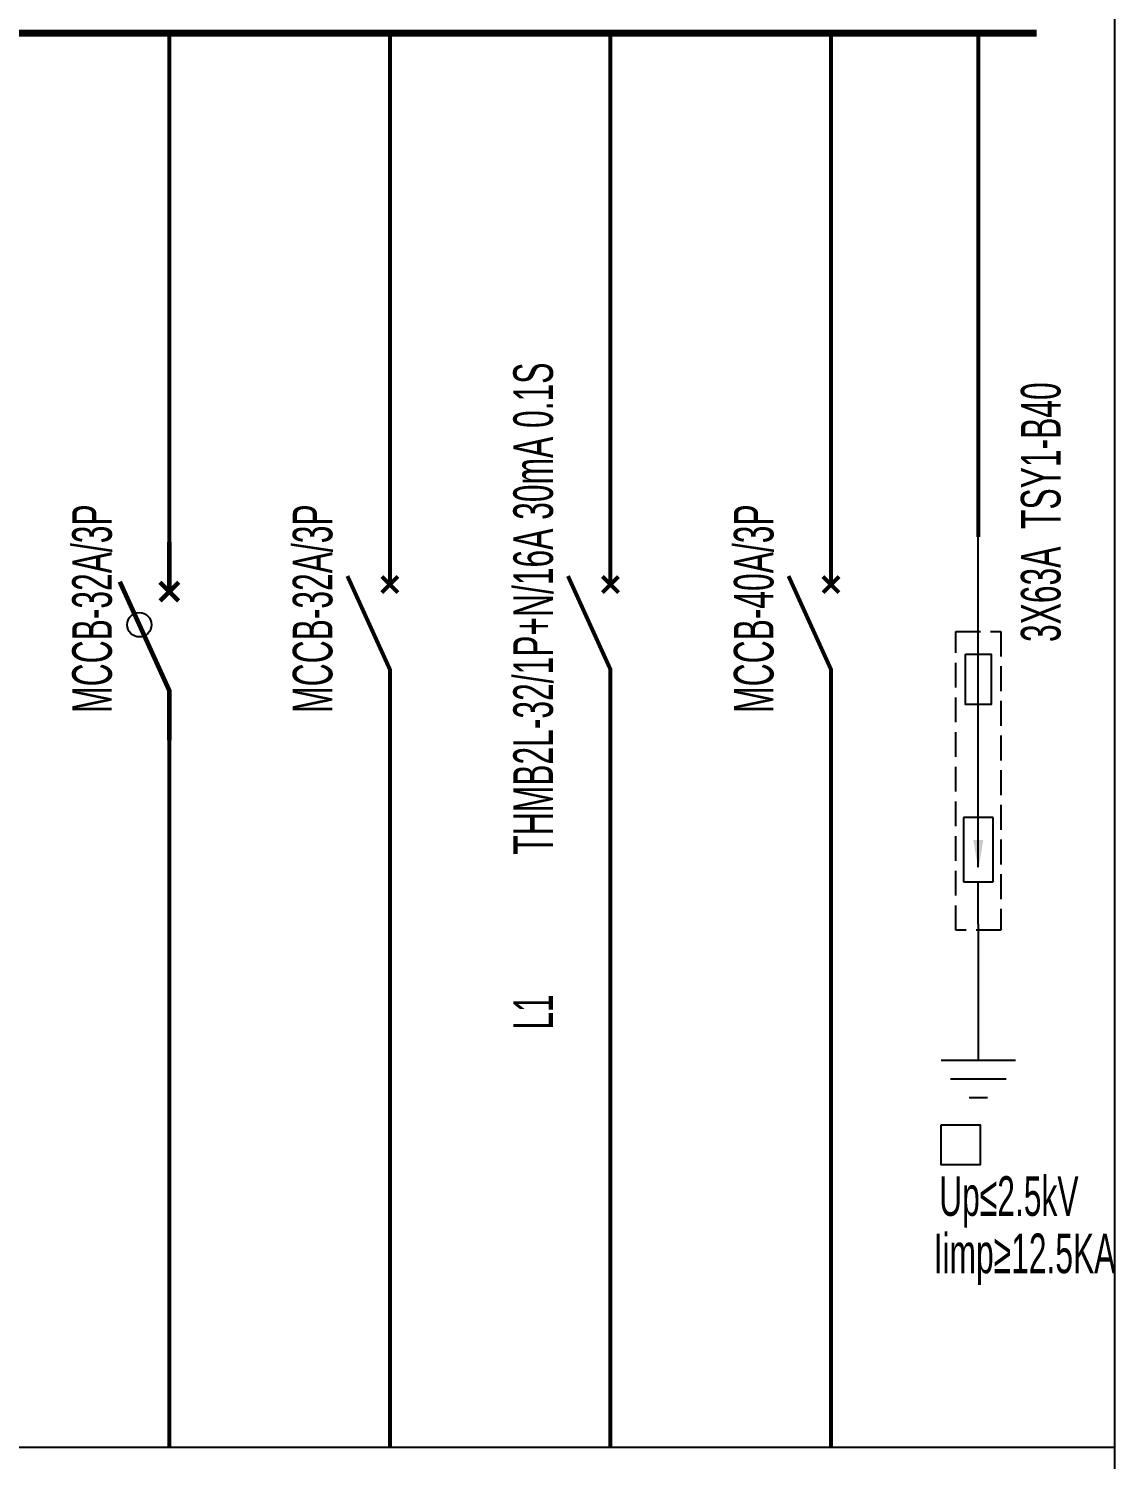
# Model space of a CAD drawing. Extents: x 776418 to 2076422, y -1170708 to 498544.
# Drawn here: x 973575 to 984545, y -1058698 to -1044251 of the extents above; entities that cross this region are included whole.
import ezdxf
from ezdxf.enums import TextEntityAlignment as Align

# ---------------------------------------------------------------- set-up
doc = ezdxf.new("R2010")
doc.units = 0
doc.header["$LTSCALE"] = 1000
doc.header["$MEASUREMENT"] = 0
doc.linetypes.add('DASH', pattern=[0.35, 0.25, -0.1])
doc.layers.get('0').update_dxf_attribs({"linetype": 'CONTINUOUS'})
for name, color, linetype in [('D-TEXT', 7, 'CONTINUOUS'), ('DIM-照明', 3, 'CONTINUOUS'), ('DIM-箱柜', 3, 'CONTINUOUS'), ('DOTLN', 2, 'DASH'), ('ELEMENT', 3, 'CONTINUOUS'), ('WIRE-照明', 1, 'CONTINUOUS')]:
    doc.layers.add(name, color=color, linetype=linetype)
doc.styles.add('_JD', font='ros.shx', dxfattribs={"width": 0.8, "bigfont": 'JD.shx'})
doc.styles.get("Standard").update_dxf_attribs({"font": 'gbenor.shx', "bigfont": 'gbcbig.shx'})

# ---------------------------------------------------------------- blocks, each defined once
blk = doc.blocks.new('M_M24')
for p, q in [((-0.2500000000002499, -0.3750000000003749), (0.2500000000002499, -0.3750000000003749)), ((-0.1875000000001874, -0.5000000000004998), (0.1875000000001874, -0.5000000000004998)), ((-0.06250000000006248, -0.6250000000006248), (0.06250000000006248, -0.6250000000006248))]:
    blk.add_line(p, q)
blk.add_lwpolyline([(0, 0), (0, -0.3750000000003749)])
at = {"width": 0.8, "flags": 9}
blk.add_attdef('S', (0.250000000000125, -0.5000000000002499), '', height=0.2000000000001, dxfattribs=at)
blk = doc.blocks.new('M_M17')
for p, q in [((-0.10000000000015, -0.7166666666679582), (-0.10000000000015, -0.2833333333337583)), ((-0.10000000000015, -0.2833333333337583), (0.10000000000015, -0.2833333333335415)), ((0.10000000000015, -0.2833333333335415), (0.10000000000015, -0.7166666666677415)), ((0, -0.383333333333525), (0, -0.7166666666670249)), ((0.10000000000015, -0.7166666666677415), (-0.10000000000015, -0.7166666666679582))]:
    blk.add_line(p, q)
for points in [[(0, 0), (0, -0.2833333333336166)], [(0, -0.7166666666673832), (0, -1.000000000001)]]:
    blk.add_lwpolyline(points)
for points in [[(-0.03333333333336665, -0.5666666666672332), (0.03333333333336665, -0.5666666666672332), (0, -0.3666666666670332), (0.03333333333336665, -0.5666666666672332)], [(0.03333333333336665, -0.5666666666672332), (0, -0.3666666666670332), (-0.03333333333336665, -0.5666666666672332), (0.03333333333336665, -0.5666666666672332)], [(0, -0.3666666666670332), (-0.03333333333336665, -0.5666666666672332), (0.03333333333336665, -0.5666666666672332), (0, -0.3666666666670332)]]:
    blk.add_solid(points)
at = {"width": 0.8, "flags": 9}
blk.add_attdef('S', (0.250000000000125, -0.5000000000002499), '', height=0.2000000000001, dxfattribs=at)
blk = doc.blocks.new('$element$00000525')
at = {"const_width": 0.02333333333333333}
for points in [[(0, 0), (0, -0.250000000001819)], [(-0.250000000001819, -0.2000000000007276), (0, -0.750000000001819), (0, -1.000000000001819)], [(-0.04714045207947493, -0.2028595479223441), (0.04714045207765594, -0.2971404520812939)], [(0.04714045207765594, -0.2028595479223441), (-0.04714045207947493, -0.2971404520812939)]]:
    blk.add_lwpolyline(points, dxfattribs=at)
blk.add_circle((-0.151255707763994, -0.4172374429235788), 0.06145434260789114)
at = {"flags": 9}
blk.add_attdef('S', (0, 0), '', height=6.66666666667e-06, dxfattribs=at)
blk = doc.blocks.new('$element$00000497')
at = {"const_width": 0.02333333333333333}
for points in [[(0, 0), (0, -0.25)], [(0, -1.000000000001819), (0, -0.75), (-0.250000000001819, -0.2000000000007276)], [(-0.04714045207947493, -0.2971404520794749), (0.04714045207765594, -0.2028595479205251)], [(-0.04714045207947493, -0.2028595479205251), (0.04714045207765594, -0.2971404520794749)]]:
    blk.add_lwpolyline(points, dxfattribs=at)
at = {"flags": 9}
blk.add_attdef('S', (0, 0), '', height=6.66666666667e-06, dxfattribs=at)

msp = doc.modelspace()

# ---------------------------------------------------------------- linework, layer by layer
at = {"layer": 'D-TEXT', "const_width": 68.57142857142857}
msp.add_lwpolyline([(983750.8218347742, -1044297.518471842), (952994.1583588296, -1044297.518471842), (952994.1583588296, -1056246.756188544), (950923.2314673921, -1056246.756188544), (950923.2314673921, -1048905.899520972)], dxfattribs=at)
at = {"layer": 'DIM-照明'}
msp.add_line((984541.0294611126, -1069889.673257686), (984541.0294611126, -1042365.741719102), dxfattribs=at)
at = {"layer": 'DIM-照明', "const_width": 40}
for points in [[(974995.0122565164, -1051150.539953471), (974995.0122565164, -1058575.387543401)], [(974995.0122565164, -1051150.539953471), (974995.0122565164, -1058575.387543401)], [(977221.4561959133, -1051150.539953471), (977221.4561959133, -1058575.387543401)], [(977221.4561959133, -1051150.539953471), (977221.4561959133, -1058575.387543401)], [(979447.9001353101, -1051150.539953471), (979447.9001353101, -1058575.387543401)], [(979447.9001353101, -1051150.539953471), (979447.9001353101, -1058575.387543401)], [(981674.344074707, -1051150.539953471), (981674.344074707, -1058575.387543401)], [(981674.344074707, -1051150.539953471), (981674.344074707, -1058575.387543401)]]:
    msp.add_lwpolyline(points, dxfattribs=at)
at = {"layer": 'DIM-照明'}
msp.add_lwpolyline([(944060.7508055926, -1058575.387543401), (984541.0294611126, -1058575.387543401)], dxfattribs=at)
at = {"layer": 'DIM-箱柜'}
msp.add_lwpolyline([(982783.0873192577, -1055322.216265043), (982783.0873192577, -1055722.216265043), (983183.0873192577, -1055722.216265043), (983183.0873192577, -1055322.216265043), (982783.0873192577, -1055322.216265043)], dxfattribs=at)
at = {"layer": 'DOTLN', "linetype": 'DASH'}
msp.add_lwpolyline([(983389.8566379044, -1050340.534178008), (983389.8566379044, -1053354.765628619), (982933.5231812638, -1053354.765628619), (982933.5231812638, -1050340.534178008)], close=True, dxfattribs=at)
at = {"layer": 'ELEMENT'}
msp.add_lwpolyline([(983031.5255514476, -1050566.361116049), (983291.5255514476, -1050566.361116049), (983291.5255514476, -1051076.361116049), (983031.5255514476, -1051076.361116049)], close=True, dxfattribs=at)
at = {"layer": 'WIRE-照明'}
for p, q in [((983161.6899095841, -1051792.525115667), (983161.5255514476, -1049386.019804765)), ((983161.6899095841, -1053292.525115669), (983161.6899095841, -1054105.622605905))]:
    msp.add_line(p, q, dxfattribs=at)
at = {"layer": 'WIRE-照明', "linetype": 'Continuous', "const_width": 40}
for points in [[(974995.0122565164, -1049436.254239182), (974995.0122565164, -1044297.518471842)], [(977221.4561959133, -1049436.254239182), (977221.4561959133, -1044297.518471842)], [(979447.9001353101, -1049436.254239182), (979447.9001353101, -1044297.518471842)], [(981674.344074707, -1049436.254239182), (981674.344074707, -1044297.518471842)], [(983161.5255514476, -1049386.019804765), (983161.5255514476, -1044297.518471842)]]:
    msp.add_lwpolyline(points, dxfattribs=at)

# ---------------------------------------------------------------- block references
at = {"layer": 'DIM-照明', "xscale": 1714.285714285681, "yscale": 1714.285714285681, "zscale": 1714.285714285681}
for p in [(977221.4561959133, -1049436.254239182), (979447.9001353101, -1049436.254239182), (981674.344074707, -1049436.254239182)]:
    msp.add_blockref('$element$00000497', p, dxfattribs=at)
at = {"layer": 'ELEMENT'}
for name, p, xscale, yscale, zscale in [('$element$00000525', (974995.0122565164, -1049436.254239182), 2000, 2000, 2000), ('M_M24', (983161.6899095841, -1054105.622605905), 1500, 1500, 1500)]:
    msp.add_blockref(name, p, dxfattribs=dict(at, xscale=xscale, yscale=yscale, zscale=zscale))
at = {"layer": 'ELEMENT', "xscale": -1500, "yscale": 1500, "zscale": 1500, "rotation": 180}
msp.add_blockref('M_M17', (983161.6899095841, -1053292.525115669), dxfattribs=at)

# ---------------------------------------------------------------- texts
at = {"layer": 'D-TEXT', "style": '_JD', "width": 0.6}
for s, p in [('THMB2L-32/1P+N/16A 30mA 0.1S', (978867.4420440863, -1050107.335616777)), ('MCCB-32A/3P', (974414.5541652925, -1050107.335616777)), ('MCCB-32A/3P', (976640.9981046894, -1050107.335616777)), ('MCCB-40A/3P', (981093.8859834832, -1050107.335616777)), ('L1', (978867.4420440863, -1054180.611508782))]:
    msp.add_text(s, height=400, rotation=90, dxfattribs=at).set_placement(p, align=Align.CENTER)
msp.add_text('3X63A  TSY1-B40', height=400, rotation=90, dxfattribs=at).set_placement((983991.2630817278, -1050445.224123479))
for s, p in [('Up≤2.5kV', (982766.4526296679, -1056239.251740739)), ('Iimp≥12.5KA', (982710.5711826831, -1056817.923024096))]:
    msp.add_text(s, height=400, dxfattribs=at).set_placement(p)

doc.saveas('drawing.dxf')
